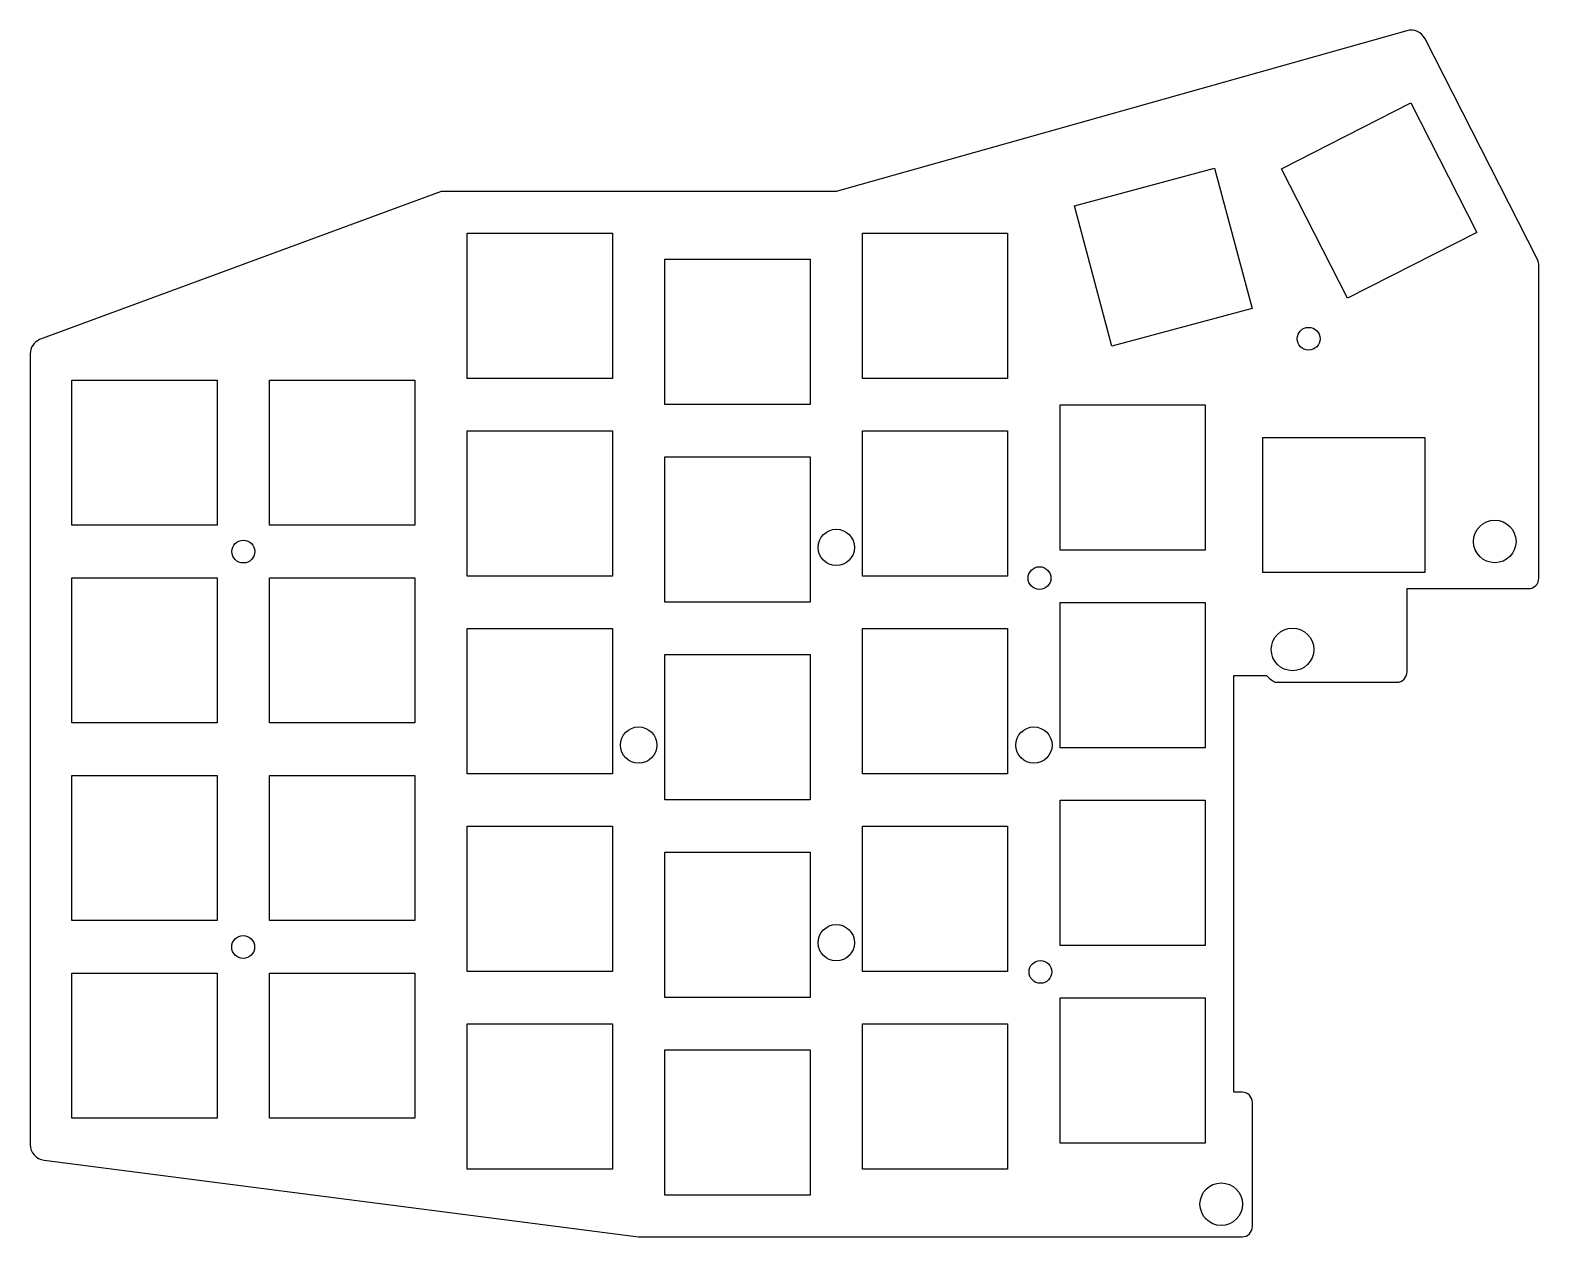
# Model space of a CAD drawing. Header units: millimetres. Extents: x -155 to -10, y 0 to 116.
import ezdxf

# ---------------------------------------------------------------- set-up
doc = ezdxf.new("R2010")
doc.units = ezdxf.units.MM
doc.layers.get('0').update_dxf_attribs({"linetype": 'CONTINUOUS'})

msp = doc.modelspace()

# ---------------------------------------------------------------- linework, layer by layer
msp.add_lwpolyline([(-37.66, 1.07), (-37.66, 13.02, 0.414214), (-38.66, 14.02), (-39.45, 14.02), (-39.45, 54.16), (-36.31, 54.16, 0.075722), (-35.45, 53.53), (-23.75, 53.53, 0.414214), (-22.75, 54.53), (-22.75, 62.55), (-11.05, 62.55, 0.414185), (-10.05, 63.55), (-10.05, 63.55), (-10.05, 93.63, 0.122708), (-10.21, 94.34), (-21.02, 115.55, 0.355646), (-22.76, 116.32), (-77.77, 100.82), (-115.87, 100.82), (-154.57, 86.55, 0.299449), (-155.47, 85.17), (-155.47, 8.97, 0.380675), (-154.13, 7.47), (-96.82, 0.07), (-38.66, 0.07, 0.414184)], format="xyb", close=True)
for points in [[(-28.5, 90.53), (-34.86, 103), (-22.38, 109.36), (-16.03, 96.88)], [(-37.67, 89.55), (-51.2, 85.93), (-54.82, 99.45), (-41.3, 103.07)], [(-99.35, 82.8), (-113.35, 82.8), (-113.35, 96.8), (-99.35, 96.8)], [(-61.25, 82.8), (-75.25, 82.8), (-75.25, 96.8), (-61.25, 96.8)], [(-80.3, 80.3), (-94.3, 80.3), (-94.3, 94.3), (-80.3, 94.3)], [(-137.45, 68.65), (-151.45, 68.65), (-151.45, 82.65), (-137.45, 82.65)], [(-118.4, 68.65), (-132.4, 68.65), (-132.4, 82.65), (-118.4, 82.65)], [(-42.2, 66.25), (-56.2, 66.25), (-56.2, 80.25), (-42.2, 80.25)], [(-99.35, 63.75), (-113.35, 63.75), (-113.35, 77.75), (-99.35, 77.75)], [(-61.25, 63.75), (-75.25, 63.75), (-75.25, 77.75), (-61.25, 77.75)], [(-21.05, 64.1), (-36.65, 64.1), (-36.65, 77.1), (-21.05, 77.1)], [(-80.3, 61.25), (-94.3, 61.25), (-94.3, 75.25), (-80.3, 75.25)], [(-137.45, 49.6), (-151.45, 49.6), (-151.45, 63.6), (-137.45, 63.6)], [(-118.4, 49.6), (-132.4, 49.6), (-132.4, 63.6), (-118.4, 63.6)], [(-42.2, 47.2), (-56.2, 47.2), (-56.2, 61.2), (-42.2, 61.2)], [(-99.35, 44.7), (-113.35, 44.7), (-113.35, 58.7), (-99.35, 58.7)], [(-61.25, 44.7), (-75.25, 44.7), (-75.25, 58.7), (-61.25, 58.7)], [(-80.3, 42.2), (-94.3, 42.2), (-94.3, 56.2), (-80.3, 56.2)], [(-137.45, 30.55), (-151.45, 30.55), (-151.45, 44.55), (-137.45, 44.55)], [(-118.4, 30.55), (-132.4, 30.55), (-132.4, 44.55), (-118.4, 44.55)], [(-42.2, 28.15), (-56.2, 28.15), (-56.2, 42.15), (-42.2, 42.15)], [(-99.35, 25.65), (-113.35, 25.65), (-113.35, 39.65), (-99.35, 39.65)], [(-61.25, 25.65), (-75.25, 25.65), (-75.25, 39.65), (-61.25, 39.65)], [(-80.3, 23.15), (-94.3, 23.15), (-94.3, 37.15), (-80.3, 37.15)], [(-137.45, 11.5), (-151.45, 11.5), (-151.45, 25.5), (-137.45, 25.5)], [(-118.4, 11.5), (-132.4, 11.5), (-132.4, 25.5), (-118.4, 25.5)], [(-42.2, 9.1), (-56.2, 9.1), (-56.2, 23.1), (-42.2, 23.1)], [(-99.35, 6.6), (-113.35, 6.6), (-113.35, 20.6), (-99.35, 20.6)], [(-61.25, 6.6), (-75.25, 6.6), (-75.25, 20.6), (-61.25, 20.6)], [(-80.3, 4.1), (-94.3, 4.1), (-94.3, 18.1), (-80.3, 18.1)]]:
    msp.add_lwpolyline(points, close=True)
for centre, radius in [((-32.24, 86.63), 1.1), ((-14.3, 67.1), 2.05), ((-134.92, 66.12), 1.1), ((-77.77, 66.52), 1.75), ((-58.18, 63.56), 1.1), ((-33.79, 56.69), 2.05), ((-96.82, 47.47), 1.75), ((-58.72, 47.47), 1.75), ((-134.94, 28.01), 1.1), ((-77.77, 28.42), 1.75), ((-58.09, 25.61), 1.1), ((-40.66, 3.22), 2.05)]:
    msp.add_circle(centre, radius)

doc.saveas('drawing.dxf')
